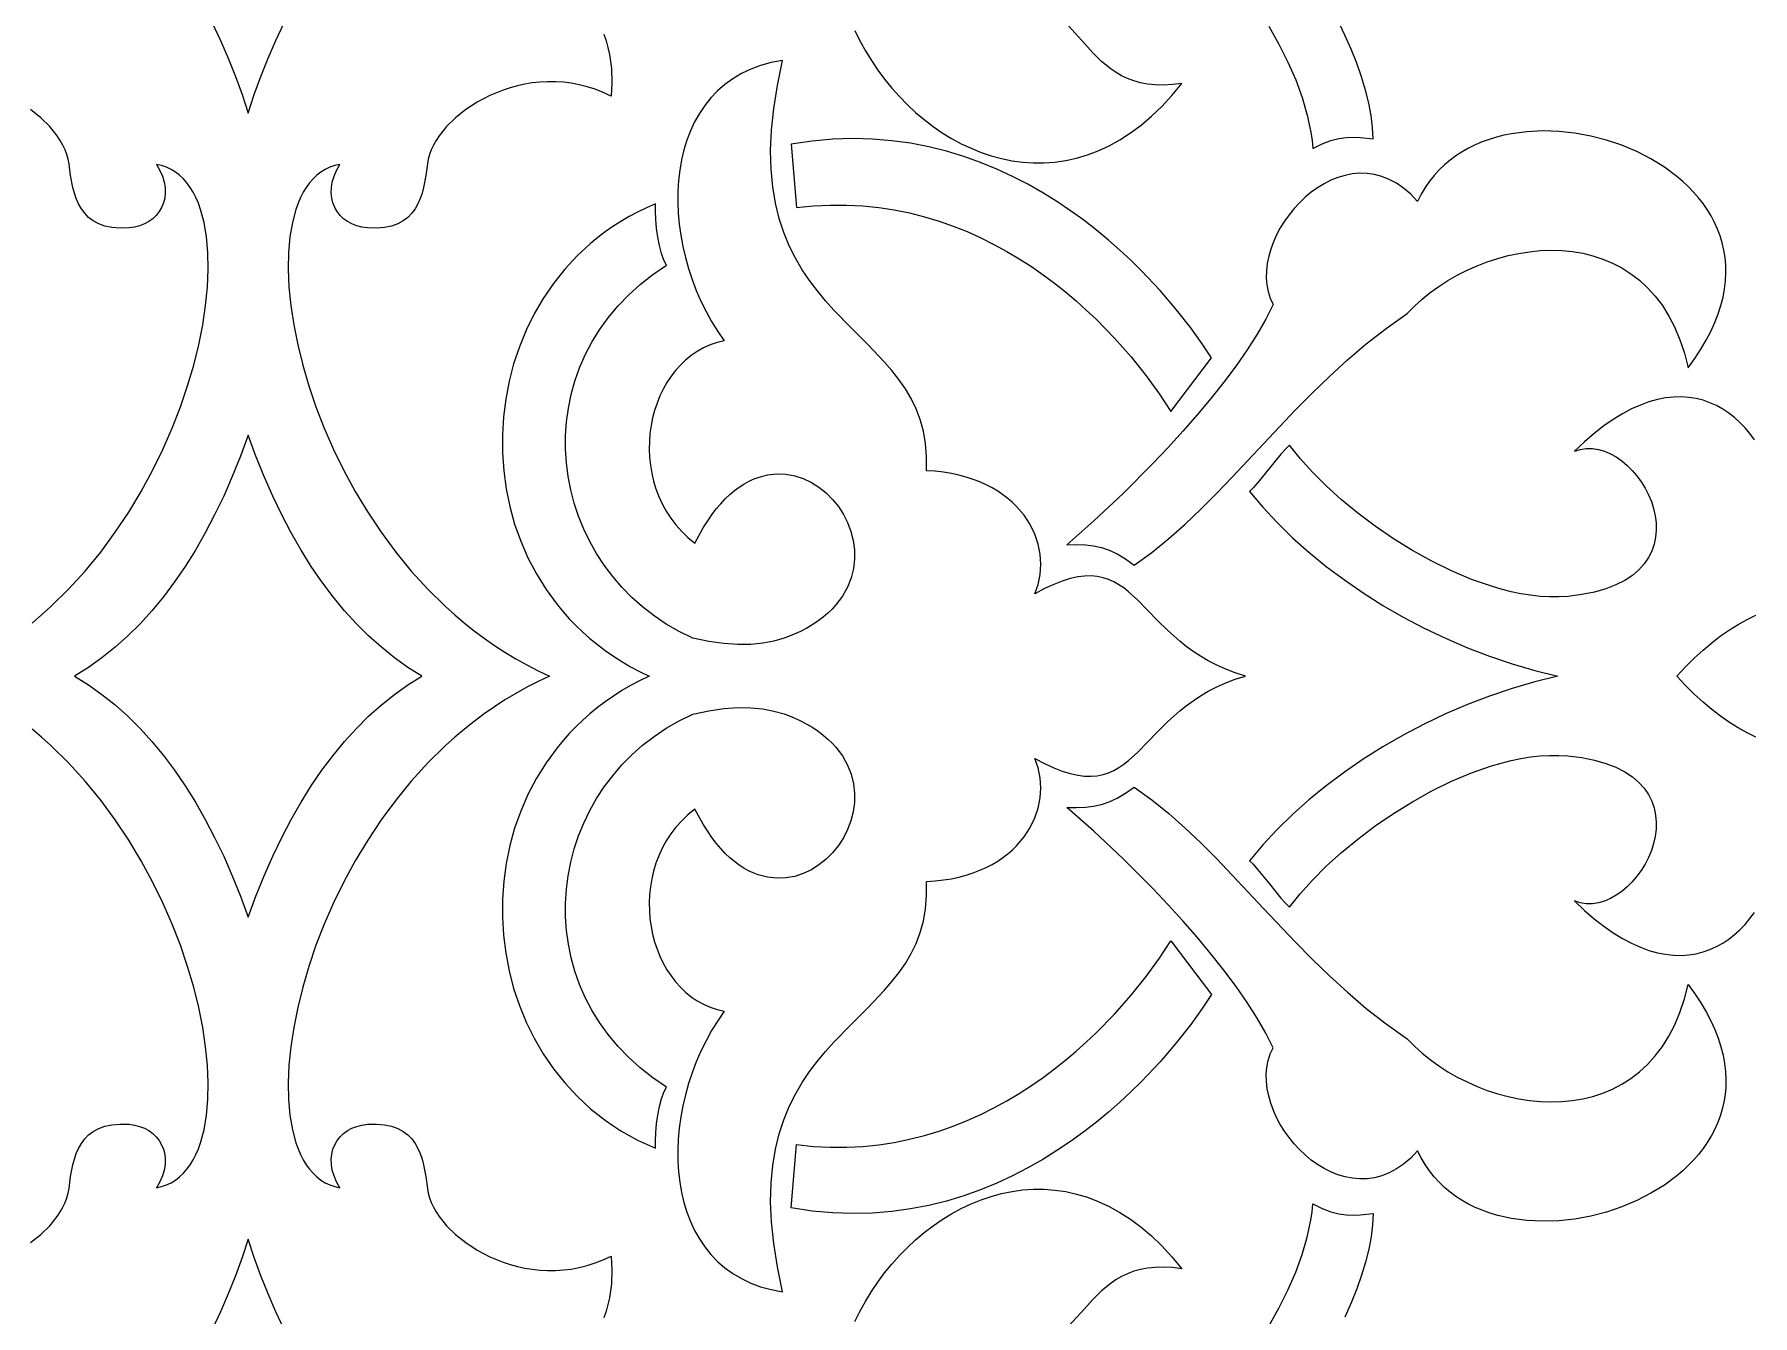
# Model space of a CAD drawing. Extents: x 1175 to 1336, y 620 to 642.
# Drawn here: x 1254.58 to 1264.11, y 627.3 to 634.4 of the extents above; entities that cross this region are included whole.
import ezdxf

# ---------------------------------------------------------------- set-up
doc = ezdxf.new("R2010")
doc.units = 0
doc.layers.add('LAYER_1', color=18, linetype='CONTINUOUS')

msp = doc.modelspace()

# ---------------------------------------------------------------- linework, layer by layer
at = {"layer": 'LAYER_1'}
for points in [[(1255.5698, 634.4633), (1255.6159, 634.3654), (1255.6591, 634.2662), (1255.6991, 634.1659), (1255.736, 634.0647), (1255.7697, 633.9627), (1255.8034, 634.0647), (1255.8403, 634.1659), (1255.8804, 634.2662), (1255.9235, 634.3654), (1255.9697, 634.4633)], [(1259.1323, 634.4199), (1259.1605, 634.363), (1259.1913, 634.3074), (1259.2246, 634.2532), (1259.2602, 634.2007), (1259.2981, 634.1498), (1259.3381, 634.1008), (1259.3801, 634.0538), (1259.4241, 634.009), (1259.4699, 633.9664), (1259.5174, 633.9263), (1259.5665, 633.8887), (1259.6172, 633.8539), (1259.6692, 633.8219), (1259.7224, 633.7929), (1259.7769, 633.7671), (1259.8324, 633.7445), (1259.8889, 633.7254), (1259.9462, 633.7098), (1260.0042, 633.6979), (1260.0629, 633.6899), (1260.1222, 633.6858), (1260.1818, 633.6859), (1260.2417, 633.6902), (1260.3019, 633.699), (1260.3621, 633.7123), (1260.4223, 633.7303), (1260.4825, 633.7532), (1260.5423, 633.781), (1260.6019, 633.814), (1260.661, 633.8522), (1260.7195, 633.8958), (1260.7774, 633.9449), (1260.8345, 633.9998), (1260.8907, 634.0605), (1260.946, 634.1271), (1260.8933, 634.1205), (1260.8441, 634.1179), (1260.7983, 634.1188), (1260.7557, 634.1232), (1260.7159, 634.1306), (1260.6789, 634.141), (1260.6443, 634.1539), (1260.612, 634.1692), (1260.5817, 634.1867), (1260.5533, 634.2059), (1260.5008, 634.2491), (1260.4528, 634.2966), (1260.4075, 634.3465), (1260.3179, 634.4453)], [(1261.428, 634.445), (1261.4839, 634.3454), (1261.5337, 634.2456), (1261.5768, 634.1463), (1261.6128, 634.0481), (1261.6409, 633.9515), (1261.6608, 633.8573), (1261.6675, 633.8113), (1261.6719, 633.7661), (1261.7234, 633.7921), (1261.7712, 633.8103), (1261.8158, 633.8217), (1261.8577, 633.8277), (1261.8972, 633.8293), (1261.9348, 633.8279), (1262.0061, 633.8204), (1262.0033, 633.8832), (1261.9953, 633.9491), (1261.9823, 634.018), (1261.9645, 634.0893), (1261.9422, 634.163), (1261.9155, 634.2386), (1261.8846, 634.316), (1261.8499, 634.3947), (1261.8114, 634.4745)], [(1257.7415, 634.3991), (1257.7538, 634.3626), (1257.764, 634.3252), (1257.7722, 634.2872), (1257.7828, 634.21), (1257.786, 634.1326), (1257.7822, 634.0566), (1257.7381, 634.0772), (1257.6938, 634.0945), (1257.6494, 634.1086), (1257.6051, 634.1198), (1257.5608, 634.128), (1257.5167, 634.1334), (1257.473, 634.1361), (1257.4296, 634.1363), (1257.3867, 634.134), (1257.3445, 634.1295), (1257.3029, 634.1227), (1257.2621, 634.1138), (1257.2222, 634.1029), (1257.1833, 634.0903), (1257.1088, 634.0598), (1257.0394, 634.0234), (1256.976, 633.982), (1256.9192, 633.9365), (1256.8699, 633.8879), (1256.8288, 633.8371), (1256.8116, 633.8112), (1256.7967, 633.7851), (1256.7843, 633.7589), (1256.7745, 633.7328), (1256.7673, 633.7069), (1256.7628, 633.6812), (1256.7542, 633.616), (1256.7419, 633.5507), (1256.7335, 633.519), (1256.7231, 633.4883), (1256.7103, 633.4591), (1256.6949, 633.4318), (1256.6763, 633.4068), (1256.6543, 633.3844), (1256.6285, 633.3649), (1256.5986, 633.3488), (1256.5642, 633.3365), (1256.525, 633.3284), (1256.4805, 633.3247), (1256.4304, 633.3259), (1256.4001, 633.3299), (1256.3716, 633.3372), (1256.345, 633.3476), (1256.3207, 633.3609), (1256.2987, 633.3769), (1256.2794, 633.3955), (1256.2629, 633.4164), (1256.2495, 633.4395), (1256.2394, 633.4645), (1256.2327, 633.4913), (1256.2298, 633.5196), (1256.2308, 633.5493), (1256.236, 633.5801), (1256.2455, 633.612), (1256.2596, 633.6446), (1256.2785, 633.6778), (1256.2498, 633.6713), (1256.2226, 633.662), (1256.197, 633.6498), (1256.1728, 633.635), (1256.1502, 633.6176), (1256.1291, 633.5976), (1256.1095, 633.5752), (1256.0914, 633.5503), (1256.0748, 633.5232), (1256.0597, 633.4939), (1256.0461, 633.4625), (1256.034, 633.4289), (1256.0144, 633.3561), (1256.0007, 633.2759), (1255.993, 633.1891), (1255.9913, 633.0964), (1255.9955, 632.9983), (1256.0057, 632.8955), (1256.0218, 632.7887), (1256.0439, 632.6784), (1256.0718, 632.5654), (1256.1057, 632.4503), (1256.1454, 632.3336), (1256.1911, 632.2161), (1256.2426, 632.0984), (1256.2999, 631.9811), (1256.3631, 631.865), (1256.4321, 631.7505), (1256.5069, 631.6384), (1256.5876, 631.5292), (1256.674, 631.4238), (1256.7662, 631.3226), (1256.8642, 631.2263), (1256.9154, 631.1802), (1256.968, 631.1356), (1257.022, 631.0925), (1257.0775, 631.0511), (1257.1344, 631.0113), (1257.1927, 630.9734), (1257.2525, 630.9373), (1257.3137, 630.9032), (1257.3763, 630.8712), (1257.4404, 630.8412), (1257.3763, 630.8112), (1257.3137, 630.7792), (1257.2525, 630.7451), (1257.1927, 630.709), (1257.1344, 630.6711), (1257.0775, 630.6314), (1257.022, 630.5899), (1256.968, 630.5469), (1256.9154, 630.5022), (1256.8642, 630.4562), (1256.7662, 630.3599), (1256.674, 630.2587), (1256.5876, 630.1532), (1256.5069, 630.0441), (1256.4321, 629.932), (1256.3631, 629.8175), (1256.2999, 629.7013), (1256.2426, 629.5841), (1256.1911, 629.4664), (1256.1454, 629.3489), (1256.1057, 629.2322), (1256.0718, 629.1171), (1256.0439, 629.0041), (1256.0218, 628.8938), (1256.0057, 628.787), (1255.9955, 628.6842), (1255.9913, 628.5861), (1255.993, 628.4934), (1256.0007, 628.4066), (1256.0144, 628.3265), (1256.034, 628.2536), (1256.0461, 628.2201), (1256.0597, 628.1886), (1256.0748, 628.1593), (1256.0914, 628.1322), (1256.1095, 628.1074), (1256.1291, 628.085), (1256.1502, 628.065), (1256.1728, 628.0476), (1256.197, 628.0328), (1256.2226, 628.0206), (1256.2498, 628.0113), (1256.2785, 628.0048), (1256.2596, 628.038), (1256.2455, 628.0706), (1256.236, 628.1025), (1256.2308, 628.1333), (1256.2298, 628.163), (1256.2327, 628.1913), (1256.2394, 628.2181), (1256.2495, 628.2431), (1256.2629, 628.2661), (1256.2794, 628.287), (1256.2987, 628.3056), (1256.3207, 628.3216), (1256.345, 628.3349), (1256.3716, 628.3453), (1256.4001, 628.3526), (1256.4304, 628.3565), (1256.4805, 628.3578), (1256.525, 628.3541), (1256.5642, 628.346), (1256.5986, 628.3337), (1256.6285, 628.3176), (1256.6543, 628.2982), (1256.6763, 628.2758), (1256.6949, 628.2507), (1256.7103, 628.2234), (1256.7231, 628.1942), (1256.7335, 628.1636), (1256.7419, 628.1318), (1256.7542, 628.0665), (1256.7628, 628.0012), (1256.7673, 627.9756), (1256.7745, 627.9496), (1256.7843, 627.9235), (1256.7967, 627.8974), (1256.8116, 627.8713), (1256.8288, 627.8454), (1256.8699, 627.7946), (1256.9192, 627.746), (1256.976, 627.7005), (1257.0394, 627.6591), (1257.1088, 627.6227), (1257.1833, 627.5923), (1257.2222, 627.5796), (1257.2621, 627.5687), (1257.3029, 627.5599), (1257.3445, 627.5531), (1257.3867, 627.5485), (1257.4296, 627.5462), (1257.473, 627.5464), (1257.5167, 627.5491), (1257.5608, 627.5545), (1257.6051, 627.5627), (1257.6494, 627.5739), (1257.6938, 627.588), (1257.7381, 627.6053), (1257.7822, 627.6259), (1257.786, 627.5499), (1257.7828, 627.4725), (1257.7722, 627.3953), (1257.764, 627.3573), (1257.7538, 627.3199), (1257.7415, 627.2834)], [(1254.5714, 631.1356), (1254.624, 631.1802), (1254.6752, 631.2263), (1254.7732, 631.3226), (1254.8654, 631.4238), (1254.9518, 631.5292), (1255.0325, 631.6384), (1255.1073, 631.7505), (1255.1763, 631.865), (1255.2395, 631.9811), (1255.2969, 632.0984), (1255.3483, 632.2161), (1255.394, 632.3336), (1255.4337, 632.4503), (1255.4676, 632.5654), (1255.4955, 632.6784), (1255.5176, 632.7887), (1255.5337, 632.8955), (1255.5439, 632.9983), (1255.5481, 633.0964), (1255.5464, 633.1891), (1255.5387, 633.2759), (1255.5251, 633.3561), (1255.5054, 633.4289), (1255.4933, 633.4625), (1255.4798, 633.4939), (1255.4647, 633.5232), (1255.4481, 633.5503), (1255.43, 633.5752), (1255.4104, 633.5976), (1255.3893, 633.6176), (1255.3666, 633.635), (1255.3425, 633.6498), (1255.3168, 633.662), (1255.2897, 633.6713), (1255.261, 633.6778), (1255.2799, 633.6446), (1255.294, 633.612), (1255.3035, 633.5801), (1255.3086, 633.5493), (1255.3096, 633.5196), (1255.3067, 633.4913), (1255.3, 633.4645), (1255.2899, 633.4395), (1255.2765, 633.4164), (1255.26, 633.3955), (1255.2407, 633.3769), (1255.2187, 633.3609), (1255.1944, 633.3476), (1255.1678, 633.3372), (1255.1393, 633.3299), (1255.109, 633.3259), (1255.059, 633.3247), (1255.0145, 633.3284), (1254.9752, 633.3365), (1254.9408, 633.3488), (1254.9109, 633.3649), (1254.8852, 633.3844), (1254.8632, 633.4068), (1254.8446, 633.4318), (1254.8291, 633.4591), (1254.8164, 633.4883), (1254.8059, 633.519), (1254.7975, 633.5507), (1254.7852, 633.616), (1254.7766, 633.6812), (1254.7721, 633.7069), (1254.765, 633.7328), (1254.7551, 633.7589), (1254.7427, 633.7851), (1254.7279, 633.8112), (1254.7107, 633.8371), (1254.6696, 633.8879), (1254.6203, 633.9365), (1254.5635, 633.982)], [(1264.1208, 632.1513), (1264.0952, 632.1854), (1264.068, 632.2174), (1264.0393, 632.2471), (1264.009, 632.2745), (1263.9772, 632.2993), (1263.9439, 632.3214), (1263.9092, 632.3407), (1263.873, 632.357), (1263.8355, 632.3702), (1263.7965, 632.38), (1263.7562, 632.3864), (1263.7146, 632.3892), (1263.6717, 632.3883), (1263.6275, 632.3835), (1263.5821, 632.3746), (1263.5354, 632.3615), (1263.4876, 632.3441), (1263.4386, 632.3221), (1263.3884, 632.2955), (1263.3372, 632.2642), (1263.2848, 632.2278), (1263.2314, 632.1864), (1263.177, 632.1397), (1263.1216, 632.0876), (1263.1544, 632.0983), (1263.1878, 632.1035), (1263.2214, 632.1033), (1263.2552, 632.0982), (1263.2886, 632.0884), (1263.3216, 632.0743), (1263.3537, 632.0563), (1263.3847, 632.0346), (1263.4144, 632.0096), (1263.4425, 631.9817), (1263.4686, 631.9511), (1263.4926, 631.9181), (1263.5141, 631.8832), (1263.5329, 631.8467), (1263.5486, 631.8088), (1263.561, 631.7699), (1263.5699, 631.7304), (1263.5749, 631.6905), (1263.5758, 631.6507), (1263.5723, 631.6112), (1263.5641, 631.5723), (1263.5509, 631.5344), (1263.5325, 631.4979), (1263.5086, 631.463), (1263.4789, 631.4301), (1263.4432, 631.3995), (1263.4011, 631.3716), (1263.3524, 631.3467), (1263.2967, 631.325), (1263.2339, 631.307), (1263.1637, 631.293), (1263.0857, 631.2833), (1263.0355, 631.2804), (1262.9842, 631.2805), (1262.9321, 631.2835), (1262.8792, 631.2895), (1262.8255, 631.2981), (1262.7713, 631.3093), (1262.7167, 631.323), (1262.6617, 631.339), (1262.5512, 631.3777), (1262.4408, 631.4243), (1262.3313, 631.4781), (1262.2237, 631.5379), (1262.1189, 631.6029), (1262.0179, 631.672), (1261.9215, 631.7445), (1261.8307, 631.8192), (1261.7464, 631.8953), (1261.6696, 631.9718), (1261.6011, 632.0478), (1261.5419, 632.1223), (1261.5217, 632.1021), (1261.4951, 632.0716), (1261.4313, 631.9933), (1261.3674, 631.915), (1261.3409, 631.8845), (1261.3208, 631.8643), (1261.3941, 631.7772), (1261.4737, 631.6919), (1261.5591, 631.6087), (1261.65, 631.5279), (1261.746, 631.4497), (1261.8467, 631.3744), (1261.9517, 631.3023), (1262.0607, 631.2336), (1262.1733, 631.1687), (1262.2891, 631.1077), (1262.4076, 631.051), (1262.5287, 630.9989), (1262.6518, 630.9516), (1262.7766, 630.9093), (1262.9027, 630.8725), (1263.0297, 630.8412), (1262.9027, 630.81), (1262.7766, 630.7731), (1262.6518, 630.7309), (1262.5287, 630.6836), (1262.4076, 630.6314), (1262.2891, 630.5748), (1262.1733, 630.5138), (1262.0607, 630.4489), (1261.9517, 630.3802), (1261.8467, 630.3081), (1261.746, 630.2328), (1261.65, 630.1545), (1261.5591, 630.0737), (1261.4737, 629.9905), (1261.3941, 629.9052), (1261.3208, 629.8181), (1261.3409, 629.798), (1261.3674, 629.7675), (1261.4313, 629.6892), (1261.4951, 629.6109), (1261.5217, 629.5804), (1261.5419, 629.5603), (1261.6011, 629.6348), (1261.6696, 629.7108), (1261.7464, 629.7873), (1261.8307, 629.8633), (1261.9215, 629.9381), (1262.0179, 630.0105), (1262.1189, 630.0797), (1262.2237, 630.1446), (1262.3313, 630.2044), (1262.4408, 630.2581), (1262.5512, 630.3048), (1262.6617, 630.3434), (1262.7167, 630.3595), (1262.7713, 630.3731), (1262.8255, 630.3843), (1262.8792, 630.393), (1262.9321, 630.3989), (1262.9842, 630.4019), (1263.0355, 630.402), (1263.0857, 630.3991), (1263.1637, 630.3894), (1263.2339, 630.3754), (1263.2967, 630.3574), (1263.3524, 630.3358), (1263.4011, 630.3108), (1263.4432, 630.2829), (1263.4789, 630.2523), (1263.5086, 630.2195), (1263.5325, 630.1846), (1263.5509, 630.148), (1263.5641, 630.1102), (1263.5723, 630.0713), (1263.5758, 630.0318), (1263.5749, 629.992), (1263.5699, 629.9521), (1263.561, 629.9126), (1263.5486, 629.8737), (1263.5329, 629.8358), (1263.5141, 629.7993), (1263.4926, 629.7644), (1263.4686, 629.7315), (1263.4425, 629.7009), (1263.4144, 629.6729), (1263.3847, 629.6479), (1263.3537, 629.6262), (1263.3216, 629.6082), (1263.2886, 629.5941), (1263.2552, 629.5844), (1263.2214, 629.5792), (1263.1878, 629.579), (1263.1544, 629.5842), (1263.1216, 629.5949), (1263.177, 629.5428), (1263.2314, 629.4961), (1263.2848, 629.4547), (1263.3372, 629.4183), (1263.3884, 629.387), (1263.4386, 629.3604), (1263.4876, 629.3384), (1263.5354, 629.321), (1263.5821, 629.3079), (1263.6275, 629.299), (1263.6717, 629.2942), (1263.7146, 629.2932), (1263.7562, 629.296), (1263.7965, 629.3024), (1263.8355, 629.3123), (1263.873, 629.3254), (1263.9092, 629.3417), (1263.9439, 629.361), (1263.9772, 629.3831), (1264.009, 629.408), (1264.0393, 629.4353), (1264.068, 629.4651), (1264.0952, 629.4971), (1264.1208, 629.5312)], [(1264.1285, 630.5032), (1264.0794, 630.5273), (1264.0304, 630.5546), (1263.9814, 630.585), (1263.9325, 630.6187), (1263.8837, 630.6559), (1263.8349, 630.6966), (1263.7863, 630.741), (1263.7377, 630.7892), (1263.6893, 630.8412), (1263.6892, 630.8412), (1263.6893, 630.8412), (1263.6892, 630.8413), (1263.6893, 630.8413), (1263.7377, 630.8933), (1263.7863, 630.9415), (1263.8349, 630.9859), (1263.8837, 631.0266), (1263.9325, 631.0638), (1263.9814, 631.0975), (1264.0304, 631.128), (1264.0794, 631.1552), (1264.1285, 631.1793)], [(1254.5635, 627.7005), (1254.6203, 627.746), (1254.6696, 627.7946), (1254.7107, 627.8454), (1254.7279, 627.8713), (1254.7427, 627.8974), (1254.7551, 627.9235), (1254.765, 627.9496), (1254.7721, 627.9756), (1254.7766, 628.0012), (1254.7852, 628.0665), (1254.7975, 628.1318), (1254.8059, 628.1636), (1254.8164, 628.1942), (1254.8291, 628.2234), (1254.8446, 628.2507), (1254.8632, 628.2758), (1254.8852, 628.2982), (1254.9109, 628.3176), (1254.9408, 628.3337), (1254.9752, 628.346), (1255.0145, 628.3541), (1255.059, 628.3578), (1255.109, 628.3565), (1255.1393, 628.3526), (1255.1678, 628.3453), (1255.1944, 628.3349), (1255.2187, 628.3216), (1255.2407, 628.3056), (1255.26, 628.287), (1255.2765, 628.2661), (1255.2899, 628.2431), (1255.3, 628.2181), (1255.3067, 628.1913), (1255.3096, 628.163), (1255.3086, 628.1333), (1255.3035, 628.1025), (1255.294, 628.0706), (1255.2799, 628.038), (1255.261, 628.0048), (1255.2897, 628.0113), (1255.3168, 628.0206), (1255.3425, 628.0328), (1255.3666, 628.0476), (1255.3893, 628.065), (1255.4104, 628.085), (1255.43, 628.1074), (1255.4481, 628.1322), (1255.4647, 628.1593), (1255.4798, 628.1886), (1255.4933, 628.2201), (1255.5054, 628.2536), (1255.5251, 628.3265), (1255.5387, 628.4066), (1255.5464, 628.4934), (1255.5481, 628.5861), (1255.5439, 628.6842), (1255.5337, 628.787), (1255.5176, 628.8938), (1255.4955, 629.0041), (1255.4676, 629.1171), (1255.4337, 629.2322), (1255.394, 629.3489), (1255.3483, 629.4664), (1255.2969, 629.5841), (1255.2395, 629.7013), (1255.1763, 629.8175), (1255.1073, 629.932), (1255.0325, 630.0441), (1254.9518, 630.1532), (1254.8654, 630.2587), (1254.7732, 630.3599), (1254.6752, 630.4562), (1254.624, 630.5022), (1254.5714, 630.5469)], [(1259.1323, 627.2626), (1259.1605, 627.3195), (1259.1913, 627.3751), (1259.2246, 627.4293), (1259.2602, 627.4819), (1259.2981, 627.5327), (1259.3381, 627.5817), (1259.3801, 627.6287), (1259.4241, 627.6736), (1259.4699, 627.7161), (1259.5174, 627.7562), (1259.5665, 627.7938), (1259.6172, 627.8286), (1259.6692, 627.8606), (1259.7224, 627.8896), (1259.7769, 627.9154), (1259.8324, 627.938), (1259.8889, 627.9572), (1259.9462, 627.9727), (1260.0042, 627.9846), (1260.0629, 627.9927), (1260.1222, 627.9967), (1260.1818, 627.9966), (1260.2417, 627.9923), (1260.3019, 627.9835), (1260.3621, 627.9702), (1260.4223, 627.9522), (1260.4825, 627.9293), (1260.5423, 627.9015), (1260.6019, 627.8685), (1260.661, 627.8303), (1260.7195, 627.7867), (1260.7774, 627.7376), (1260.8345, 627.6827), (1260.8907, 627.622), (1260.946, 627.5554), (1260.8933, 627.562), (1260.8441, 627.5646), (1260.7983, 627.5637), (1260.7557, 627.5593), (1260.7159, 627.5519), (1260.6789, 627.5416), (1260.6443, 627.5286), (1260.612, 627.5133), (1260.5817, 627.4959), (1260.5533, 627.4766), (1260.5008, 627.4335), (1260.4528, 627.3859), (1260.4075, 627.3361), (1260.3179, 627.2373)], [(1261.428, 627.2375), (1261.4839, 627.3371), (1261.5337, 627.4369), (1261.5768, 627.5362), (1261.6128, 627.6345), (1261.6409, 627.731), (1261.6608, 627.8252), (1261.6675, 627.8712), (1261.6719, 627.9164), (1261.7234, 627.8904), (1261.7712, 627.8722), (1261.8158, 627.8608), (1261.8577, 627.8548), (1261.8972, 627.8532), (1261.9348, 627.8547), (1262.0061, 627.8622), (1262.0033, 627.7994), (1261.9953, 627.7334), (1261.9823, 627.6646), (1261.9645, 627.5932), (1261.9422, 627.5196), (1261.9155, 627.4439), (1261.8846, 627.3666), (1261.8499, 627.2879)], [(1255.9697, 627.2191), (1255.9235, 627.3171), (1255.8804, 627.4163), (1255.8403, 627.5166), (1255.8034, 627.6179), (1255.7697, 627.7199), (1255.736, 627.6179), (1255.6991, 627.5166), (1255.6591, 627.4163), (1255.6159, 627.3171), (1255.5698, 627.2191)]]:
    msp.add_lwpolyline(points, dxfattribs=at)
for points in [[(1257.992, 630.8412), (1257.9398, 630.8159), (1257.8894, 630.7891), (1257.8408, 630.7607), (1257.7939, 630.7307), (1257.7488, 630.6994), (1257.7054, 630.6667), (1257.6638, 630.6326), (1257.624, 630.5973), (1257.5859, 630.5607), (1257.5495, 630.523), (1257.5149, 630.4841), (1257.4819, 630.4442), (1257.4213, 630.3613), (1257.3674, 630.2749), (1257.3204, 630.1852), (1257.2802, 630.0928), (1257.2467, 629.998), (1257.2198, 629.9014), (1257.1996, 629.8032), (1257.1861, 629.704), (1257.1791, 629.6041), (1257.1786, 629.5041), (1257.1846, 629.4043), (1257.1971, 629.3051), (1257.216, 629.207), (1257.2413, 629.1104), (1257.2729, 629.0157), (1257.3107, 628.9234), (1257.3549, 628.8338), (1257.4053, 628.7475), (1257.4618, 628.6649), (1257.5245, 628.5862), (1257.5932, 628.5121), (1257.6681, 628.4429), (1257.7078, 628.4103), (1257.7489, 628.3791), (1257.7916, 628.3493), (1257.8358, 628.321), (1257.8814, 628.2943), (1257.9285, 628.2691), (1257.9771, 628.2457), (1258.0272, 628.2239), (1258.027, 628.2647), (1258.0293, 628.3104), (1258.034, 628.3588), (1258.041, 628.4077), (1258.0501, 628.4548), (1258.0613, 628.4979), (1258.0743, 628.5348), (1258.089, 628.5631), (1258.0126, 628.6151), (1257.942, 628.6706), (1257.8772, 628.7292), (1257.8182, 628.7906), (1257.7648, 628.8548), (1257.717, 628.9212), (1257.6748, 628.9898), (1257.6381, 629.0603), (1257.6067, 629.1323), (1257.5808, 629.2057), (1257.5601, 629.2801), (1257.5446, 629.3554), (1257.5343, 629.4312), (1257.5291, 629.5073), (1257.529, 629.5834), (1257.5338, 629.6593), (1257.5435, 629.7347), (1257.558, 629.8094), (1257.5774, 629.883), (1257.6014, 629.9554), (1257.6302, 630.0263), (1257.6635, 630.0954), (1257.7013, 630.1624), (1257.7436, 630.2271), (1257.7903, 630.2893), (1257.8413, 630.3486), (1257.8966, 630.4049), (1257.9561, 630.4578), (1258.0198, 630.507), (1258.0875, 630.5525), (1258.1593, 630.5938), (1258.235, 630.6307), (1258.3241, 630.6496), (1258.4071, 630.6614), (1258.4842, 630.6665), (1258.5557, 630.6656), (1258.622, 630.659), (1258.6835, 630.6474), (1258.7405, 630.6313), (1258.7933, 630.6112), (1258.831, 630.5938), (1258.8663, 630.5754), (1258.899, 630.556), (1258.9294, 630.5357), (1258.9575, 630.5145), (1258.9832, 630.4926), (1259.0067, 630.47), (1259.028, 630.4467), (1259.0642, 630.3985), (1259.0923, 630.3484), (1259.1125, 630.297), (1259.1253, 630.2449), (1259.1311, 630.1924), (1259.1304, 630.1403), (1259.1234, 630.0889), (1259.1106, 630.0388), (1259.0924, 629.9905), (1259.0691, 629.9445), (1259.0413, 629.9014), (1259.0092, 629.8616), (1258.9733, 629.8257), (1258.934, 629.7942), (1258.8917, 629.7676), (1258.8467, 629.7464), (1258.7995, 629.7312), (1258.7504, 629.7224), (1258.7, 629.7206), (1258.6484, 629.7263), (1258.5962, 629.74), (1258.57, 629.7501), (1258.5438, 629.7623), (1258.5176, 629.7768), (1258.4915, 629.7936), (1258.4655, 629.8128), (1258.4398, 629.8345), (1258.4142, 629.8587), (1258.389, 629.8854), (1258.3641, 629.9149), (1258.3395, 629.947), (1258.2918, 630.0197), (1258.2462, 630.104), (1258.2078, 630.0725), (1258.1728, 630.0389), (1258.1411, 630.0033), (1258.1126, 629.9661), (1258.0872, 629.9273), (1258.0651, 629.8871), (1258.0459, 629.8458), (1258.0298, 629.8035), (1258.0167, 629.7604), (1258.0065, 629.7167), (1257.9991, 629.6726), (1257.9945, 629.6283), (1257.9927, 629.5839), (1257.9936, 629.5397), (1257.9971, 629.4958), (1258.0032, 629.4524), (1258.0119, 629.4098), (1258.023, 629.368), (1258.0366, 629.3274), (1258.0525, 629.288), (1258.0707, 629.25), (1258.0912, 629.2138), (1258.1139, 629.1793), (1258.1388, 629.1469), (1258.1658, 629.1168), (1258.1948, 629.089), (1258.2258, 629.0638), (1258.2588, 629.0414), (1258.2936, 629.0219), (1258.3303, 629.0057), (1258.3687, 628.9927), (1258.4089, 628.9833), (1258.3726, 628.9305), (1258.339, 628.8758), (1258.3079, 628.8195), (1258.2796, 628.7618), (1258.2539, 628.7028), (1258.231, 628.6429), (1258.2108, 628.5822), (1258.1935, 628.5209), (1258.1791, 628.4593), (1258.1676, 628.3975), (1258.159, 628.3358), (1258.1534, 628.2744), (1258.1509, 628.2135), (1258.1514, 628.1532), (1258.155, 628.0939), (1258.1618, 628.0356), (1258.1718, 627.9787), (1258.185, 627.9234), (1258.2015, 627.8698), (1258.2213, 627.8182), (1258.2445, 627.7687), (1258.271, 627.7216), (1258.301, 627.6772), (1258.3345, 627.6355), (1258.3715, 627.5969), (1258.412, 627.5615), (1258.4562, 627.5295), (1258.5039, 627.5012), (1258.5554, 627.4767), (1258.6105, 627.4564), (1258.6695, 627.4403), (1258.7322, 627.4287), (1258.7032, 627.5664), (1258.6828, 627.6951), (1258.6705, 627.8152), (1258.6659, 627.9271), (1258.6684, 628.0315), (1258.6775, 628.1287), (1258.6926, 628.2192), (1258.7133, 628.3035), (1258.739, 628.3821), (1258.7692, 628.4555), (1258.8035, 628.5241), (1258.8412, 628.5883), (1258.8819, 628.6488), (1258.925, 628.7059), (1258.9701, 628.7601), (1259.0165, 628.8119), (1259.1116, 628.9103), (1259.2061, 629.0047), (1259.2959, 629.0991), (1259.3378, 629.1474), (1259.3769, 629.1972), (1259.4127, 629.2488), (1259.4448, 629.3027), (1259.4726, 629.3595), (1259.4956, 629.4196), (1259.5133, 629.4835), (1259.5252, 629.5517), (1259.5307, 629.6245), (1259.5293, 629.7026), (1259.5774, 629.7058), (1259.6235, 629.711), (1259.6678, 629.7182), (1259.7101, 629.7273), (1259.7506, 629.7381), (1259.7892, 629.7506), (1259.8259, 629.7648), (1259.8607, 629.7804), (1259.8936, 629.7975), (1259.9246, 629.8159), (1259.9537, 629.8356), (1259.9809, 629.8564), (1260.0063, 629.8783), (1260.0297, 629.9013), (1260.071, 629.9498), (1260.1047, 630.0012), (1260.1309, 630.0549), (1260.1496, 630.1101), (1260.1608, 630.1662), (1260.1644, 630.2224), (1260.1606, 630.2781), (1260.1493, 630.3326), (1260.1305, 630.3851), (1260.1848, 630.3562), (1260.2354, 630.3326), (1260.2827, 630.3141), (1260.3269, 630.3005), (1260.3681, 630.2914), (1260.4067, 630.2866), (1260.443, 630.2859), (1260.477, 630.289), (1260.5092, 630.2957), (1260.5398, 630.3057), (1260.569, 630.3186), (1260.597, 630.3344), (1260.6241, 630.3527), (1260.6506, 630.3733), (1260.7025, 630.4203), (1260.8097, 630.5302), (1260.8688, 630.5891), (1260.9342, 630.6479), (1260.97, 630.6766), (1261.008, 630.7046), (1261.0487, 630.7314), (1261.0922, 630.757), (1261.1387, 630.781), (1261.1886, 630.8032), (1261.2421, 630.8234), (1261.2994, 630.8412), (1261.2421, 630.859), (1261.1886, 630.8792), (1261.1387, 630.9014), (1261.0922, 630.9254), (1261.0487, 630.951), (1261.008, 630.9779), (1260.97, 631.0059), (1260.9342, 631.0346), (1260.8688, 631.0934), (1260.8097, 631.1523), (1260.7025, 631.2623), (1260.6506, 631.3092), (1260.6241, 631.3298), (1260.597, 631.3481), (1260.569, 631.3639), (1260.5398, 631.3769), (1260.5092, 631.3868), (1260.477, 631.3935), (1260.443, 631.3966), (1260.4067, 631.3959), (1260.3681, 631.3912), (1260.3269, 631.3821), (1260.2827, 631.3684), (1260.2354, 631.35), (1260.1848, 631.3264), (1260.1305, 631.2975), (1260.1493, 631.35), (1260.1606, 631.4045), (1260.1644, 631.4602), (1260.1608, 631.5164), (1260.1496, 631.5725), (1260.1309, 631.6277), (1260.1047, 631.6814), (1260.071, 631.7328), (1260.0297, 631.7813), (1260.0063, 631.8042), (1259.9809, 631.8262), (1259.9537, 631.847), (1259.9246, 631.8667), (1259.8936, 631.8851), (1259.8607, 631.9022), (1259.8259, 631.9178), (1259.7892, 631.9319), (1259.7506, 631.9444), (1259.7101, 631.9553), (1259.6678, 631.9643), (1259.6235, 631.9715), (1259.5774, 631.9767), (1259.5293, 631.9799), (1259.5307, 632.058), (1259.5252, 632.1308), (1259.5133, 632.199), (1259.4956, 632.2629), (1259.4726, 632.323), (1259.4448, 632.3798), (1259.4127, 632.4337), (1259.3769, 632.4854), (1259.3378, 632.5351), (1259.2959, 632.5834), (1259.2061, 632.6778), (1259.1116, 632.7723), (1259.0165, 632.8706), (1258.9701, 632.9225), (1258.925, 632.9767), (1258.8819, 633.0338), (1258.8412, 633.0942), (1258.8035, 633.1585), (1258.7692, 633.2271), (1258.739, 633.3004), (1258.7133, 633.379), (1258.6926, 633.4634), (1258.6775, 633.5539), (1258.6684, 633.6511), (1258.6659, 633.7555), (1258.6705, 633.8674), (1258.6828, 633.9875), (1258.7032, 634.1162), (1258.7322, 634.2539), (1258.6695, 634.2423), (1258.6105, 634.2262), (1258.5554, 634.2059), (1258.5039, 634.1814), (1258.4562, 634.1531), (1258.412, 634.1211), (1258.3715, 634.0857), (1258.3345, 634.0471), (1258.301, 634.0054), (1258.271, 633.9609), (1258.2445, 633.9138), (1258.2213, 633.8644), (1258.2015, 633.8127), (1258.185, 633.7591), (1258.1718, 633.7038), (1258.1618, 633.6469), (1258.155, 633.5886), (1258.1514, 633.5293), (1258.1509, 633.469), (1258.1534, 633.4081), (1258.159, 633.3466), (1258.1676, 633.2849), (1258.1791, 633.2232), (1258.1935, 633.1615), (1258.2108, 633.1003), (1258.231, 633.0396), (1258.2539, 632.9796), (1258.2796, 632.9207), (1258.3079, 632.863), (1258.339, 632.8067), (1258.3726, 632.752), (1258.4089, 632.6992), (1258.3687, 632.6898), (1258.3303, 632.6769), (1258.2936, 632.6606), (1258.2588, 632.6411), (1258.2258, 632.6187), (1258.1948, 632.5935), (1258.1658, 632.5658), (1258.1388, 632.5356), (1258.1139, 632.5032), (1258.0912, 632.4688), (1258.0707, 632.4325), (1258.0525, 632.3946), (1258.0366, 632.3552), (1258.023, 632.3145), (1258.0119, 632.2728), (1258.0032, 632.2301), (1257.9971, 632.1867), (1257.9936, 632.1428), (1257.9927, 632.0986), (1257.9945, 632.0542), (1257.9991, 632.0099), (1258.0065, 631.9658), (1258.0167, 631.9221), (1258.0298, 631.879), (1258.0459, 631.8367), (1258.0651, 631.7954), (1258.0872, 631.7553), (1258.1126, 631.7165), (1258.1411, 631.6792), (1258.1728, 631.6437), (1258.2078, 631.6101), (1258.2462, 631.5786), (1258.2918, 631.6629), (1258.3395, 631.7356), (1258.3641, 631.7677), (1258.389, 631.7971), (1258.4142, 631.8239), (1258.4398, 631.8481), (1258.4655, 631.8697), (1258.4915, 631.8889), (1258.5176, 631.9058), (1258.5438, 631.9202), (1258.57, 631.9325), (1258.5962, 631.9425), (1258.6484, 631.9562), (1258.7, 631.9619), (1258.7504, 631.9601), (1258.7995, 631.9513), (1258.8467, 631.9361), (1258.8917, 631.9149), (1258.934, 631.8883), (1258.9733, 631.8568), (1259.0092, 631.8209), (1259.0413, 631.7811), (1259.0691, 631.738), (1259.0924, 631.692), (1259.1106, 631.6437), (1259.1234, 631.5936), (1259.1304, 631.5422), (1259.1311, 631.49), (1259.1253, 631.4376), (1259.1125, 631.3854), (1259.0923, 631.3341), (1259.0642, 631.284), (1259.028, 631.2358), (1259.0067, 631.2125), (1258.9832, 631.1898), (1258.9575, 631.1679), (1258.9294, 631.1468), (1258.899, 631.1265), (1258.8663, 631.1071), (1258.831, 631.0887), (1258.7933, 631.0713), (1258.7405, 631.0512), (1258.6835, 631.0351), (1258.622, 631.0235), (1258.5557, 631.017), (1258.4842, 631.016), (1258.4071, 631.0212), (1258.3241, 631.033), (1258.235, 631.0519), (1258.1593, 631.0888), (1258.0875, 631.1301), (1258.0198, 631.1755), (1257.9561, 631.2248), (1257.8966, 631.2777), (1257.8413, 631.3339), (1257.7903, 631.3933), (1257.7436, 631.4554), (1257.7013, 631.5201), (1257.6635, 631.5872), (1257.6302, 631.6562), (1257.6014, 631.7271), (1257.5774, 631.7995), (1257.558, 631.8731), (1257.5435, 631.9478), (1257.5338, 632.0232), (1257.529, 632.0991), (1257.5291, 632.1752), (1257.5343, 632.2513), (1257.5446, 632.3271), (1257.5601, 632.4023), (1257.5808, 632.4768), (1257.6067, 632.5501), (1257.6381, 632.6222), (1257.6748, 632.6926), (1257.717, 632.7612), (1257.7648, 632.8277), (1257.8182, 632.8918), (1257.8772, 632.9533), (1257.942, 633.0118), (1258.0126, 633.0673), (1258.089, 633.1193), (1258.0743, 633.1477), (1258.0613, 633.1846), (1258.0501, 633.2277), (1258.041, 633.2749), (1258.034, 633.3238), (1258.0293, 633.3722), (1258.027, 633.4179), (1258.0272, 633.4587), (1257.9771, 633.4369), (1257.9285, 633.4134), (1257.8814, 633.3883), (1257.8358, 633.3616), (1257.7916, 633.3333), (1257.7489, 633.3035), (1257.7078, 633.2722), (1257.6681, 633.2396), (1257.5932, 633.1704), (1257.5245, 633.0963), (1257.4618, 633.0177), (1257.4053, 632.935), (1257.3549, 632.8487), (1257.3107, 632.7591), (1257.2729, 632.6668), (1257.2413, 632.5721), (1257.216, 632.4755), (1257.1971, 632.3774), (1257.1846, 632.2782), (1257.1786, 632.1784), (1257.1791, 632.0784), (1257.1861, 631.9785), (1257.1996, 631.8793), (1257.2198, 631.7811), (1257.2467, 631.6845), (1257.2802, 631.5897), (1257.3204, 631.4973), (1257.3674, 631.4076), (1257.4213, 631.3212), (1257.4819, 631.2383), (1257.5149, 631.1984), (1257.5495, 631.1595), (1257.5859, 631.1218), (1257.624, 631.0852), (1257.6638, 631.0498), (1257.7054, 631.0158), (1257.7488, 630.983), (1257.7939, 630.9517), (1257.8408, 630.9218), (1257.8894, 630.8934), (1257.9398, 630.8665)], [(1261.4514, 632.9012), (1261.4117, 632.8208), (1261.3638, 632.7369), (1261.3085, 632.6502), (1261.2467, 632.5615), (1261.1792, 632.4712), (1261.1069, 632.3802), (1261.0306, 632.289), (1260.9512, 632.1983), (1260.8696, 632.1088), (1260.7866, 632.0211), (1260.6199, 631.8538), (1260.458, 631.7016), (1260.3078, 631.5698), (1260.3619, 631.5703), (1260.4111, 631.5683), (1260.4567, 631.563), (1260.5003, 631.5535), (1260.5433, 631.5389), (1260.5869, 631.5184), (1260.6327, 631.491), (1260.682, 631.4559), (1260.7793, 631.5272), (1260.873, 631.6033), (1260.9637, 631.6837), (1261.0521, 631.7678), (1261.139, 631.8549), (1261.225, 631.9446), (1261.3974, 632.1293), (1261.5749, 632.317), (1261.6674, 632.4106), (1261.7633, 632.5031), (1261.8633, 632.5942), (1261.9681, 632.683), (1262.0785, 632.7692), (1262.1951, 632.852), (1262.2347, 632.8924), (1262.2773, 632.9309), (1262.3226, 632.9675), (1262.3705, 633.0019), (1262.4206, 633.0341), (1262.4727, 633.0639), (1262.5265, 633.0912), (1262.582, 633.1158), (1262.6387, 633.1376), (1262.6965, 633.1565), (1262.7551, 633.1723), (1262.8143, 633.1849), (1262.8738, 633.1941), (1262.9334, 633.1999), (1262.9929, 633.202), (1263.0521, 633.2004), (1263.1106, 633.1948), (1263.1683, 633.1853), (1263.2248, 633.1715), (1263.2801, 633.1535), (1263.3337, 633.1309), (1263.3856, 633.1039), (1263.4354, 633.0721), (1263.4829, 633.0354), (1263.5279, 632.9937), (1263.5701, 632.9469), (1263.6094, 632.8949), (1263.6453, 632.8374), (1263.6778, 632.7744), (1263.7066, 632.7057), (1263.7314, 632.6312), (1263.752, 632.5507), (1263.7895, 632.6021), (1263.8231, 632.6528), (1263.8528, 632.7029), (1263.8786, 632.7523), (1263.9008, 632.801), (1263.9194, 632.8489), (1263.9345, 632.896), (1263.9462, 632.9424), (1263.9546, 632.9879), (1263.9598, 633.0326), (1263.962, 633.0764), (1263.9611, 633.1193), (1263.9573, 633.1613), (1263.9508, 633.2023), (1263.9415, 633.2424), (1263.9296, 633.2815), (1263.9153, 633.3195), (1263.8985, 633.3565), (1263.8795, 633.3923), (1263.8582, 633.4271), (1263.8349, 633.4608), (1263.8095, 633.4933), (1263.7822, 633.5246), (1263.7532, 633.5547), (1263.7224, 633.5836), (1263.69, 633.6112), (1263.6209, 633.6625), (1263.5465, 633.7085), (1263.4677, 633.749), (1263.3852, 633.7837), (1263.2999, 633.8124), (1263.2126, 633.8349), (1263.124, 633.8511), (1263.0349, 633.8607), (1262.9462, 633.8635), (1262.8586, 633.8593), (1262.7729, 633.848), (1262.731, 633.8395), (1262.6899, 633.8292), (1262.6497, 633.8169), (1262.6105, 633.8028), (1262.5724, 633.7866), (1262.5354, 633.7685), (1262.4997, 633.7484), (1262.4654, 633.7263), (1262.4325, 633.7021), (1262.4012, 633.6758), (1262.3716, 633.6474), (1262.3438, 633.6169), (1262.3178, 633.5843), (1262.2939, 633.5494), (1262.2719, 633.5123), (1262.2522, 633.473), (1262.2142, 633.5128), (1262.1753, 633.5463), (1262.1355, 633.5737), (1262.0952, 633.5952), (1262.0544, 633.6113), (1262.0134, 633.622), (1261.9724, 633.6277), (1261.9314, 633.6287), (1261.8907, 633.6251), (1261.8506, 633.6173), (1261.811, 633.6055), (1261.7723, 633.59), (1261.7346, 633.5711), (1261.6982, 633.5489), (1261.6631, 633.5238), (1261.6295, 633.496), (1261.5977, 633.4658), (1261.5678, 633.4335), (1261.54, 633.3993), (1261.5145, 633.3634), (1261.4914, 633.3262), (1261.471, 633.2878), (1261.4534, 633.2487), (1261.4387, 633.2089), (1261.4273, 633.1688), (1261.4192, 633.1287), (1261.4147, 633.0887), (1261.4139, 633.0493), (1261.417, 633.0105), (1261.4241, 632.9727), (1261.4355, 632.9362)], [(1258.8091, 633.4382), (1258.9037, 633.4481), (1258.9966, 633.4529), (1259.0879, 633.4529), (1259.1775, 633.4483), (1259.2655, 633.4394), (1259.3517, 633.4262), (1259.4361, 633.4091), (1259.5187, 633.3882), (1259.5995, 633.3638), (1259.6784, 633.336), (1259.7555, 633.3051), (1259.8306, 633.2713), (1259.9038, 633.2348), (1259.975, 633.1958), (1260.0442, 633.1546), (1260.1114, 633.1112), (1260.1765, 633.066), (1260.2395, 633.0191), (1260.3004, 632.9709), (1260.3591, 632.9213), (1260.4156, 632.8708), (1260.4699, 632.8195), (1260.5718, 632.7152), (1260.6644, 632.6103), (1260.7475, 632.5063), (1260.8209, 632.4051), (1260.8844, 632.3082), (1261.1094, 632.6064), (1261.0591, 632.6831), (1260.9947, 632.7727), (1260.9165, 632.8722), (1260.8248, 632.9789), (1260.7199, 633.09), (1260.6625, 633.1462), (1260.602, 633.2025), (1260.5384, 633.2584), (1260.4716, 633.3137), (1260.4017, 633.368), (1260.3289, 633.4208), (1260.253, 633.4719), (1260.1741, 633.5209), (1260.0924, 633.5675), (1260.0077, 633.6112), (1259.9202, 633.6519), (1259.8299, 633.689), (1259.7368, 633.7222), (1259.641, 633.7512), (1259.5424, 633.7757), (1259.4412, 633.7952), (1259.3374, 633.8095), (1259.231, 633.8181), (1259.1221, 633.8208), (1259.0107, 633.8171), (1258.8967, 633.8068), (1258.7804, 633.7894)], [(1255.7697, 632.1777), (1255.7267, 632.0607), (1255.6813, 631.948), (1255.6337, 631.8395), (1255.5837, 631.7353), (1255.5314, 631.6356), (1255.4769, 631.5402), (1255.42, 631.4493), (1255.3609, 631.363), (1255.2995, 631.2812), (1255.2359, 631.204), (1255.17, 631.1316), (1255.102, 631.0638), (1255.0316, 631.0009), (1254.9591, 630.9428), (1254.8844, 630.8895), (1254.8075, 630.8412), (1254.8844, 630.7929), (1254.9591, 630.7397), (1255.0316, 630.6815), (1255.102, 630.6186), (1255.17, 630.5509), (1255.2359, 630.4784), (1255.2995, 630.4013), (1255.3609, 630.3195), (1255.42, 630.2332), (1255.4769, 630.1423), (1255.5314, 630.047), (1255.5837, 629.9472), (1255.6337, 629.843), (1255.6813, 629.7345), (1255.7267, 629.6218), (1255.7697, 629.5048), (1255.8127, 629.6218), (1255.8581, 629.7345), (1255.9057, 629.843), (1255.9557, 629.9472), (1256.008, 630.047), (1256.0625, 630.1423), (1256.1194, 630.2332), (1256.1785, 630.3195), (1256.2399, 630.4013), (1256.3035, 630.4784), (1256.3694, 630.5509), (1256.4374, 630.6186), (1256.5078, 630.6815), (1256.5803, 630.7397), (1256.655, 630.7929), (1256.7319, 630.8412), (1256.655, 630.8895), (1256.5803, 630.9428), (1256.5078, 631.0009), (1256.4374, 631.0638), (1256.3694, 631.1316), (1256.3035, 631.204), (1256.2399, 631.2812), (1256.1785, 631.363), (1256.1194, 631.4493), (1256.0625, 631.5402), (1256.008, 631.6356), (1255.9557, 631.7353), (1255.9057, 631.8395), (1255.8581, 631.948), (1255.8127, 632.0607)], [(1261.4514, 628.7814), (1261.4117, 628.8618), (1261.3638, 628.9457), (1261.3085, 629.0323), (1261.2467, 629.1211), (1261.1792, 629.2113), (1261.1069, 629.3023), (1261.0306, 629.3935), (1260.9512, 629.4842), (1260.8696, 629.5737), (1260.7866, 629.6614), (1260.6199, 629.8288), (1260.458, 629.981), (1260.3078, 630.1128), (1260.3619, 630.1123), (1260.4111, 630.1143), (1260.4567, 630.1196), (1260.5003, 630.129), (1260.5433, 630.1436), (1260.5869, 630.1641), (1260.6327, 630.1915), (1260.682, 630.2265), (1260.7793, 630.1553), (1260.873, 630.0792), (1260.9637, 629.9988), (1261.0521, 629.9148), (1261.139, 629.8276), (1261.225, 629.7379), (1261.3974, 629.5533), (1261.5749, 629.3656), (1261.6674, 629.272), (1261.7633, 629.1794), (1261.8633, 629.0884), (1261.9681, 628.9995), (1262.0785, 628.9133), (1262.1951, 628.8305), (1262.2347, 628.7901), (1262.2773, 628.7516), (1262.3226, 628.715), (1262.3705, 628.6806), (1262.4206, 628.6484), (1262.4727, 628.6186), (1262.5265, 628.5913), (1262.582, 628.5667), (1262.6387, 628.5449), (1262.6965, 628.526), (1262.7551, 628.5102), (1262.8143, 628.4976), (1262.8738, 628.4884), (1262.9334, 628.4827), (1262.9929, 628.4805), (1263.0521, 628.4822), (1263.1106, 628.4877), (1263.1683, 628.4973), (1263.2248, 628.511), (1263.2801, 628.5291), (1263.3337, 628.5516), (1263.3856, 628.5787), (1263.4354, 628.6105), (1263.4829, 628.6472), (1263.5279, 628.6888), (1263.5701, 628.7356), (1263.6094, 628.7877), (1263.6453, 628.8451), (1263.6778, 628.9081), (1263.7066, 628.9768), (1263.7314, 629.0513), (1263.752, 629.1318), (1263.7895, 629.0804), (1263.8231, 629.0297), (1263.8528, 628.9796), (1263.8786, 628.9302), (1263.9008, 628.8816), (1263.9194, 628.8336), (1263.9345, 628.7865), (1263.9462, 628.7401), (1263.9546, 628.6946), (1263.9598, 628.6499), (1263.962, 628.6061), (1263.9611, 628.5632), (1263.9573, 628.5212), (1263.9508, 628.4802), (1263.9415, 628.4402), (1263.9296, 628.4011), (1263.9153, 628.3631), (1263.8985, 628.3261), (1263.8795, 628.2902), (1263.8582, 628.2554), (1263.8349, 628.2218), (1263.8095, 628.1893), (1263.7822, 628.158), (1263.7532, 628.1279), (1263.7224, 628.099), (1263.69, 628.0714), (1263.6209, 628.02), (1263.5465, 627.974), (1263.4677, 627.9336), (1263.3852, 627.8989), (1263.2999, 627.8702), (1263.2126, 627.8476), (1263.124, 627.8315), (1263.0349, 627.8219), (1262.9462, 627.8191), (1262.8586, 627.8233), (1262.7729, 627.8346), (1262.731, 627.8431), (1262.6899, 627.8534), (1262.6497, 627.8657), (1262.6105, 627.8798), (1262.5724, 627.896), (1262.5354, 627.9141), (1262.4997, 627.9342), (1262.4654, 627.9563), (1262.4325, 627.9805), (1262.4012, 628.0068), (1262.3716, 628.0352), (1262.3438, 628.0657), (1262.3178, 628.0983), (1262.2939, 628.1332), (1262.2719, 628.1703), (1262.2522, 628.2096), (1262.2142, 628.1698), (1262.1753, 628.1363), (1262.1355, 628.1089), (1262.0952, 628.0873), (1262.0544, 628.0712), (1262.0134, 628.0605), (1261.9724, 628.0548), (1261.9314, 628.0538), (1261.8907, 628.0574), (1261.8506, 628.0652), (1261.811, 628.077), (1261.7723, 628.0925), (1261.7346, 628.1114), (1261.6982, 628.1336), (1261.6631, 628.1587), (1261.6295, 628.1865), (1261.5977, 628.2167), (1261.5678, 628.249), (1261.54, 628.2832), (1261.5145, 628.3191), (1261.4914, 628.3563), (1261.471, 628.3947), (1261.4534, 628.4339), (1261.4387, 628.4736), (1261.4273, 628.5137), (1261.4192, 628.5539), (1261.4147, 628.5938), (1261.4139, 628.6333), (1261.417, 628.6721), (1261.4241, 628.7098), (1261.4355, 628.7464)], [(1258.8091, 628.2443), (1258.9037, 628.2344), (1258.9966, 628.2296), (1259.0879, 628.2296), (1259.1775, 628.2342), (1259.2655, 628.2431), (1259.3517, 628.2563), (1259.4361, 628.2734), (1259.5187, 628.2943), (1259.5995, 628.3187), (1259.6784, 628.3465), (1259.7555, 628.3774), (1259.8306, 628.4112), (1259.9038, 628.4477), (1259.975, 628.4867), (1260.0442, 628.5279), (1260.1114, 628.5713), (1260.1765, 628.6165), (1260.2395, 628.6634), (1260.3004, 628.7117), (1260.3591, 628.7612), (1260.4156, 628.8117), (1260.4699, 628.8631), (1260.5718, 628.9673), (1260.6644, 629.0723), (1260.7475, 629.1762), (1260.8209, 629.2775), (1260.8844, 629.3744), (1261.1094, 629.0761), (1261.0591, 628.9994), (1260.9947, 628.9098), (1260.9165, 628.8103), (1260.8248, 628.7036), (1260.7199, 628.5925), (1260.6625, 628.5363), (1260.602, 628.48), (1260.5384, 628.4241), (1260.4716, 628.3688), (1260.4017, 628.3145), (1260.3289, 628.2617), (1260.253, 628.2106), (1260.1741, 628.1616), (1260.0924, 628.115), (1260.0077, 628.0713), (1259.9202, 628.0306), (1259.8299, 627.9935), (1259.7368, 627.9603), (1259.641, 627.9313), (1259.5424, 627.9068), (1259.4412, 627.8873), (1259.3374, 627.873), (1259.231, 627.8644), (1259.1221, 627.8617), (1259.0107, 627.8654), (1258.8967, 627.8757), (1258.7804, 627.8931)]]:
    msp.add_lwpolyline(points, close=True, dxfattribs=at)

doc.saveas('drawing.dxf')
